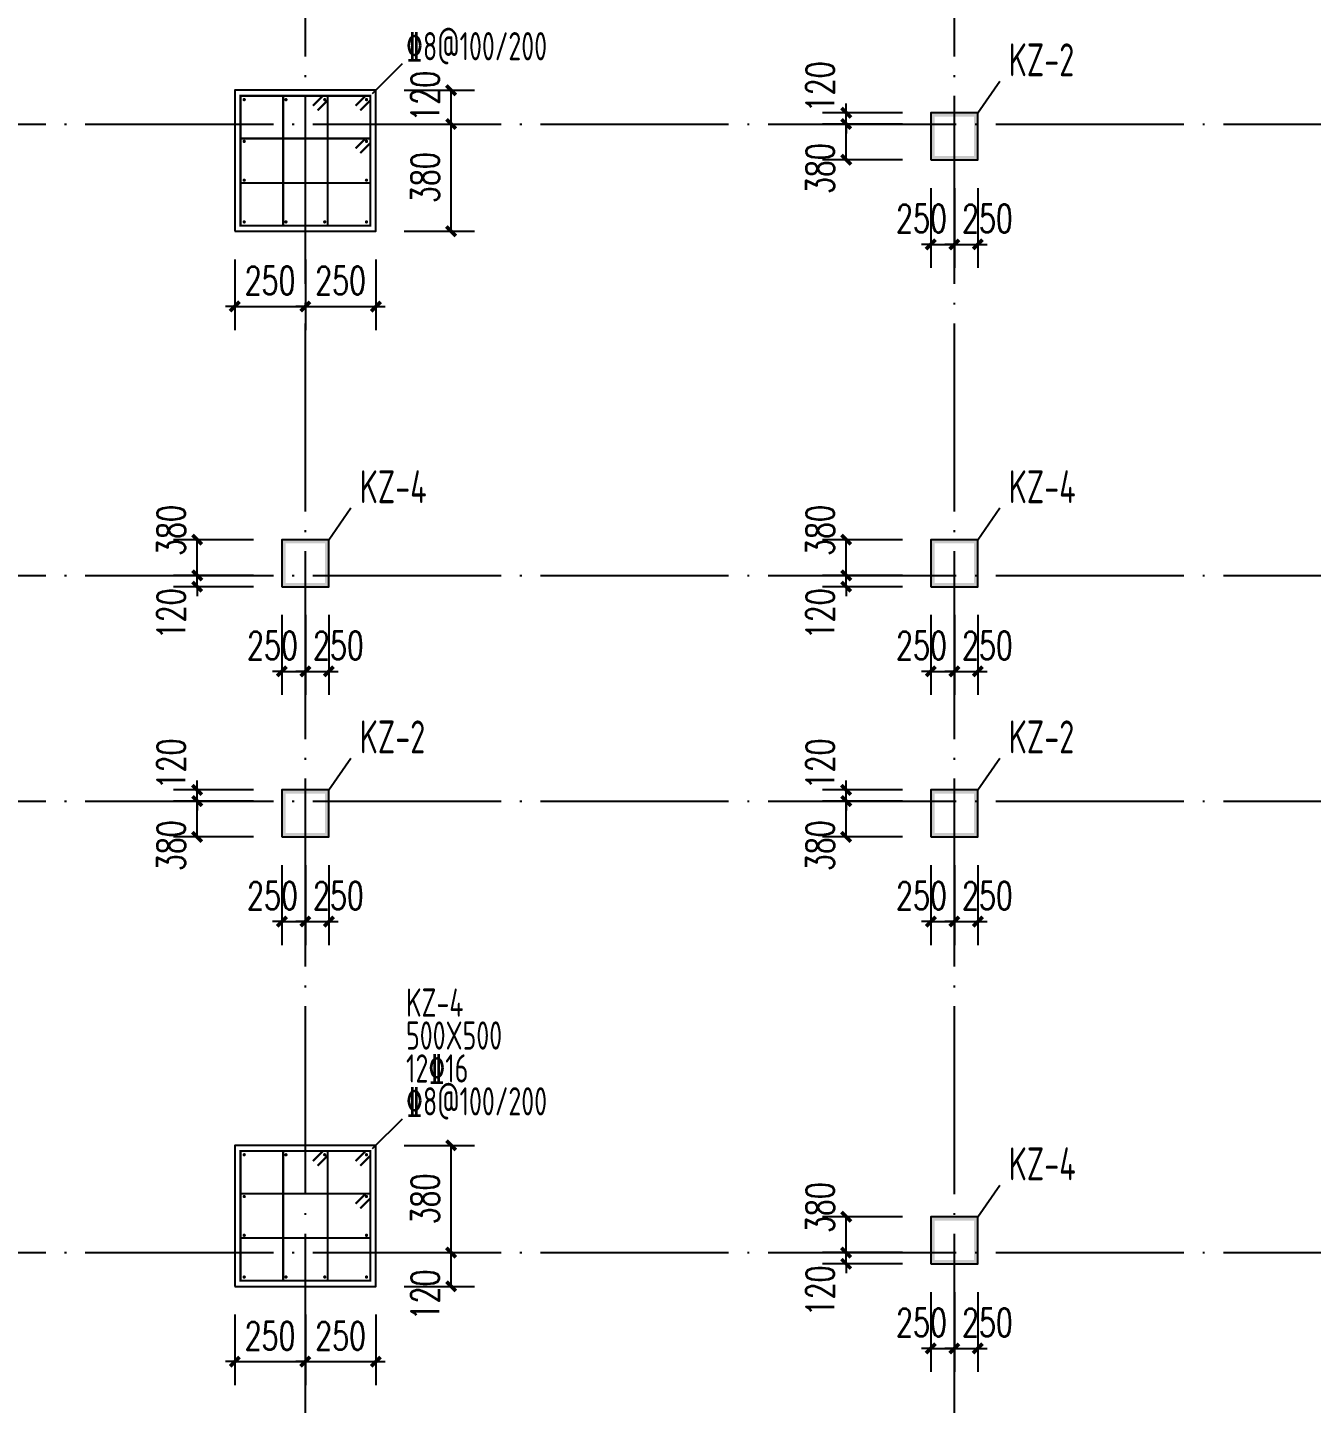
# Model space of a CAD drawing. Extents: x -404739 to -342866, y 27484 to 252481.
# Drawn here: x -389500 to -375849, y 131520 to 146152 of the extents above; entities that cross this region are included whole.
import ezdxf

# ---------------------------------------------------------------- set-up
doc = ezdxf.new("R2010")
doc.units = 0
doc.header["$LTSCALE"] = 1000
doc.header["$MEASUREMENT"] = 0
doc.linetypes.add('DOTE', pattern=[2.42, 2, -0.2, 0.02, -0.2])
for name, color, linetype in [('COLUMN', 7, 'Continuous'), ('DOTE', 1, 'DOTE'), ('PUB_DIM', 3, 'Continuous'), ('PUB_WALL', 9, 'Continuous'), ('柱', 2, 'Continuous'), ('柱__箍筋', 1, 'Continuous'), ('柱__纵筋', 1, 'Continuous'), ('柱__钢筋标注', 7, 'Continuous'), ('梁集中标注', 2, 'Continuous')]:
    doc.layers.add(name, color=color, linetype=linetype)
doc.styles.add('_TCH_DIM_T3', font='SIMPLEX', dxfattribs={"width": 0.705882, "bigfont": 'GBCBIG'})
doc.styles.add('TSSD_REIN', font='tssdeng.shx', dxfattribs={"width": 0.7, "bigfont": 'tssdchn.shx'})
doc.dimstyles.new('_TCH_ARCH&&100', dxfattribs={"dimtxt": 297.5, "dimasz": 100, "dimexe": 250, "dimexo": 300, "dimgap": 126.25, "dimtad": 1, "dimdec": 0, "dimzin": 0, "dimdsep": 46, "dimtxsty": '_TCH_DIM_T3', "dimblk": 'ARCHTICK', "dimcen": 0.09, "dimclrt": 7, "dimazin": 2, "dimtfac": 1, "dimtdec": 0, "dimtix": 1, "dimtmove": 2, "dimatfit": 3, "dimfxl": 1, "dimtolj": 1, "dimtzin": 0, "dimarcsym": 0})

# ---------------------------------------------------------------- blocks, each defined once
blk = doc.blocks.new('_ArchTick')
at = {"color": 0, "linetype": 'ByBlock', "const_width": 0.4}
blk.add_lwpolyline([(-0.5, -0.5), (0.5, 0.5)], dxfattribs=at)
blk = doc.blocks.new('*D162')
at = {"layer": 'Defpoints', "color": 0, "transparency": 16777216}
for p in [(-380796, 133505), (-379896, 133505), (-379896, 133125)]:
    blk.add_point(p, dxfattribs=at)
at = {"layer": 'PUB_DIM', "color": 0, "lineweight": -2, "transparency": 16777216}
for p, q in [((-380196, 133505), (-381046, 133505)), ((-380796, 133125), (-380796, 133505)), ((-380196, 133125), (-381046, 133125))]:
    blk.add_line(p, q, dxfattribs=at)
at = {"layer": 'PUB_DIM', "color": 0, "lineweight": -2, "transparency": 16777216, "xscale": 100, "yscale": 100, "zscale": 100}
for p, rotation in [((-380796, 133505), 90), ((-380796, 133125), 270)]:
    blk.add_blockref('_ArchTick', p, dxfattribs=dict(at, rotation=rotation))
at = {"layer": 'PUB_DIM', "color": 7, "transparency": 16777216, "insert": (-381071, 133603), "char_height": 297.5, "attachment_point": 5, "rotation": 90, "style": '_TCH_DIM_T3'}
blk.add_mtext('\\A1;380', dxfattribs=at)
blk = doc.blocks.new('*D163')
at = {"layer": 'Defpoints', "color": 0, "transparency": 16777216}
for p in [(-380796, 133125), (-379896, 133125), (-379896, 133005)]:
    blk.add_point(p, dxfattribs=at)
at = {"layer": 'PUB_DIM', "color": 0, "lineweight": -2, "transparency": 16777216}
for p, q in [((-380796, 133125), (-380796, 133225)), ((-380196, 133125), (-381046, 133125)), ((-380196, 133005), (-381046, 133005)), ((-380796, 133005), (-380796, 133125)), ((-380796, 133005), (-380796, 132905))]:
    blk.add_line(p, q, dxfattribs=at)
at = {"layer": 'PUB_DIM', "color": 0, "lineweight": -2, "transparency": 16777216, "xscale": 100, "yscale": 100, "zscale": 100}
for p, rotation in [((-380796, 133125), 270), ((-380796, 133005), 90)]:
    blk.add_blockref('_ArchTick', p, dxfattribs=dict(at, rotation=rotation))
at = {"layer": 'PUB_DIM', "color": 7, "transparency": 16777216, "insert": (-381071, 132717), "char_height": 297.5, "attachment_point": 5, "rotation": 90, "style": '_TCH_DIM_T3'}
blk.add_mtext('\\A1;120', dxfattribs=at)
blk = doc.blocks.new('*D164')
at = {"layer": 'Defpoints', "color": 0, "transparency": 16777216}
for p in [(-379646, 133005), (-379396, 133005), (-379396, 132105)]:
    blk.add_point(p, dxfattribs=at)
at = {"layer": 'PUB_DIM', "color": 0, "lineweight": -2, "transparency": 16777216}
for p, q in [((-379646, 132705), (-379646, 131855)), ((-379396, 132705), (-379396, 131855)), ((-379646, 132105), (-379746, 132105)), ((-379646, 132105), (-379396, 132105)), ((-379396, 132105), (-379296, 132105))]:
    blk.add_line(p, q, dxfattribs=at)
at = {"layer": 'PUB_DIM', "color": 0, "lineweight": -2, "transparency": 16777216, "xscale": 100, "yscale": 100, "zscale": 100}
blk.add_blockref('_ArchTick', (-379646, 132105), dxfattribs=at)
at = {"layer": 'PUB_DIM', "color": 0, "lineweight": -2, "transparency": 16777216, "xscale": 100, "yscale": 100, "zscale": 100, "rotation": 180}
blk.add_blockref('_ArchTick', (-379396, 132105), dxfattribs=at)
at = {"layer": 'PUB_DIM', "color": 7, "transparency": 16777216, "insert": (-379294, 132380), "char_height": 297.5, "attachment_point": 5, "style": '_TCH_DIM_T3'}
blk.add_mtext('\\A1;250', dxfattribs=at)
blk = doc.blocks.new('*D165')
at = {"layer": 'Defpoints', "color": 0, "transparency": 16777216}
for p in [(-379896, 133005), (-379646, 133005), (-379646, 132105)]:
    blk.add_point(p, dxfattribs=at)
at = {"layer": 'PUB_DIM', "color": 0, "lineweight": -2, "transparency": 16777216}
for p, q in [((-379896, 132705), (-379896, 131855)), ((-379646, 132705), (-379646, 131855)), ((-379896, 132105), (-379996, 132105)), ((-379896, 132105), (-379646, 132105)), ((-379646, 132105), (-379546, 132105))]:
    blk.add_line(p, q, dxfattribs=at)
at = {"layer": 'PUB_DIM', "color": 0, "lineweight": -2, "transparency": 16777216, "xscale": 100, "yscale": 100, "zscale": 100}
blk.add_blockref('_ArchTick', (-379896, 132105), dxfattribs=at)
at = {"layer": 'PUB_DIM', "color": 0, "lineweight": -2, "transparency": 16777216, "xscale": 100, "yscale": 100, "zscale": 100, "rotation": 180}
blk.add_blockref('_ArchTick', (-379646, 132105), dxfattribs=at)
at = {"layer": 'PUB_DIM', "color": 7, "transparency": 16777216, "insert": (-379995, 132380), "char_height": 297.5, "attachment_point": 5, "style": '_TCH_DIM_T3'}
blk.add_mtext('\\A1;250', dxfattribs=at)
blk = doc.blocks.new('*D178')
at = {"layer": 'Defpoints', "color": 0, "transparency": 16777216}
for p in [(-380796, 140705), (-379896, 140705), (-379896, 140325)]:
    blk.add_point(p, dxfattribs=at)
at = {"layer": 'PUB_DIM', "color": 0, "lineweight": -2, "transparency": 16777216}
for p, q in [((-380196, 140705), (-381046, 140705)), ((-380796, 140325), (-380796, 140705)), ((-380196, 140325), (-381046, 140325))]:
    blk.add_line(p, q, dxfattribs=at)
at = {"layer": 'PUB_DIM', "color": 0, "lineweight": -2, "transparency": 16777216, "xscale": 100, "yscale": 100, "zscale": 100}
for p, rotation in [((-380796, 140705), 90), ((-380796, 140325), 270)]:
    blk.add_blockref('_ArchTick', p, dxfattribs=dict(at, rotation=rotation))
at = {"layer": 'PUB_DIM', "color": 7, "transparency": 16777216, "insert": (-381071, 140803), "char_height": 297.5, "attachment_point": 5, "rotation": 90, "style": '_TCH_DIM_T3'}
blk.add_mtext('\\A1;380', dxfattribs=at)
blk = doc.blocks.new('*D179')
at = {"layer": 'Defpoints', "color": 0, "transparency": 16777216}
for p in [(-380796, 140325), (-379896, 140325), (-379896, 140205)]:
    blk.add_point(p, dxfattribs=at)
at = {"layer": 'PUB_DIM', "color": 0, "lineweight": -2, "transparency": 16777216}
for p, q in [((-380196, 140325), (-381046, 140325)), ((-380796, 140325), (-380796, 140425)), ((-380796, 140205), (-380796, 140325)), ((-380196, 140205), (-381046, 140205)), ((-380796, 140205), (-380796, 140105))]:
    blk.add_line(p, q, dxfattribs=at)
at = {"layer": 'PUB_DIM', "color": 0, "lineweight": -2, "transparency": 16777216, "xscale": 100, "yscale": 100, "zscale": 100}
for p, rotation in [((-380796, 140325), 270), ((-380796, 140205), 90)]:
    blk.add_blockref('_ArchTick', p, dxfattribs=dict(at, rotation=rotation))
at = {"layer": 'PUB_DIM', "color": 7, "transparency": 16777216, "insert": (-381071, 139917), "char_height": 297.5, "attachment_point": 5, "rotation": 90, "style": '_TCH_DIM_T3'}
blk.add_mtext('\\A1;120', dxfattribs=at)
blk = doc.blocks.new('*D180')
at = {"layer": 'Defpoints', "color": 0, "transparency": 16777216}
for p in [(-379646, 140205), (-379396, 140205), (-379396, 139305)]:
    blk.add_point(p, dxfattribs=at)
at = {"layer": 'PUB_DIM', "color": 0, "lineweight": -2, "transparency": 16777216}
for p, q in [((-379646, 139905), (-379646, 139055)), ((-379396, 139905), (-379396, 139055)), ((-379646, 139305), (-379746, 139305)), ((-379646, 139305), (-379396, 139305)), ((-379396, 139305), (-379296, 139305))]:
    blk.add_line(p, q, dxfattribs=at)
at = {"layer": 'PUB_DIM', "color": 0, "lineweight": -2, "transparency": 16777216, "xscale": 100, "yscale": 100, "zscale": 100}
blk.add_blockref('_ArchTick', (-379646, 139305), dxfattribs=at)
at = {"layer": 'PUB_DIM', "color": 0, "lineweight": -2, "transparency": 16777216, "xscale": 100, "yscale": 100, "zscale": 100, "rotation": 180}
blk.add_blockref('_ArchTick', (-379396, 139305), dxfattribs=at)
at = {"layer": 'PUB_DIM', "color": 7, "transparency": 16777216, "insert": (-379294, 139580), "char_height": 297.5, "attachment_point": 5, "style": '_TCH_DIM_T3'}
blk.add_mtext('\\A1;250', dxfattribs=at)
blk = doc.blocks.new('*D181')
at = {"layer": 'Defpoints', "color": 0, "transparency": 16777216}
for p in [(-379896, 140205), (-379646, 140205), (-379646, 139305)]:
    blk.add_point(p, dxfattribs=at)
at = {"layer": 'PUB_DIM', "color": 0, "lineweight": -2, "transparency": 16777216}
for p, q in [((-379896, 139905), (-379896, 139055)), ((-379646, 139905), (-379646, 139055)), ((-379896, 139305), (-379996, 139305)), ((-379896, 139305), (-379646, 139305)), ((-379646, 139305), (-379546, 139305))]:
    blk.add_line(p, q, dxfattribs=at)
at = {"layer": 'PUB_DIM', "color": 0, "lineweight": -2, "transparency": 16777216, "xscale": 100, "yscale": 100, "zscale": 100}
blk.add_blockref('_ArchTick', (-379896, 139305), dxfattribs=at)
at = {"layer": 'PUB_DIM', "color": 0, "lineweight": -2, "transparency": 16777216, "xscale": 100, "yscale": 100, "zscale": 100, "rotation": 180}
blk.add_blockref('_ArchTick', (-379646, 139305), dxfattribs=at)
at = {"layer": 'PUB_DIM', "color": 7, "transparency": 16777216, "insert": (-379995, 139580), "char_height": 297.5, "attachment_point": 5, "style": '_TCH_DIM_T3'}
blk.add_mtext('\\A1;250', dxfattribs=at)
blk = doc.blocks.new('*D182')
at = {"layer": 'Defpoints', "color": 0, "transparency": 16777216}
for p in [(-387696, 140705), (-386796, 140705), (-386796, 140325)]:
    blk.add_point(p, dxfattribs=at)
at = {"layer": 'PUB_DIM', "color": 0, "lineweight": -2, "transparency": 16777216}
for p, q in [((-387096, 140705), (-387946, 140705)), ((-387696, 140325), (-387696, 140705)), ((-387096, 140325), (-387946, 140325))]:
    blk.add_line(p, q, dxfattribs=at)
at = {"layer": 'PUB_DIM', "color": 0, "lineweight": -2, "transparency": 16777216, "xscale": 100, "yscale": 100, "zscale": 100}
for p, rotation in [((-387696, 140705), 90), ((-387696, 140325), 270)]:
    blk.add_blockref('_ArchTick', p, dxfattribs=dict(at, rotation=rotation))
at = {"layer": 'PUB_DIM', "color": 7, "transparency": 16777216, "insert": (-387971, 140803), "char_height": 297.5, "attachment_point": 5, "rotation": 90, "style": '_TCH_DIM_T3'}
blk.add_mtext('\\A1;380', dxfattribs=at)
blk = doc.blocks.new('*D183')
at = {"layer": 'Defpoints', "color": 0, "transparency": 16777216}
for p in [(-387696, 140325), (-386796, 140325), (-386796, 140205)]:
    blk.add_point(p, dxfattribs=at)
at = {"layer": 'PUB_DIM', "color": 0, "lineweight": -2, "transparency": 16777216}
for p, q in [((-387096, 140325), (-387946, 140325)), ((-387696, 140325), (-387696, 140425)), ((-387696, 140205), (-387696, 140325)), ((-387096, 140205), (-387946, 140205)), ((-387696, 140205), (-387696, 140105))]:
    blk.add_line(p, q, dxfattribs=at)
at = {"layer": 'PUB_DIM', "color": 0, "lineweight": -2, "transparency": 16777216, "xscale": 100, "yscale": 100, "zscale": 100}
for p, rotation in [((-387696, 140325), 270), ((-387696, 140205), 90)]:
    blk.add_blockref('_ArchTick', p, dxfattribs=dict(at, rotation=rotation))
at = {"layer": 'PUB_DIM', "color": 7, "transparency": 16777216, "insert": (-387971, 139917), "char_height": 297.5, "attachment_point": 5, "rotation": 90, "style": '_TCH_DIM_T3'}
blk.add_mtext('\\A1;120', dxfattribs=at)
blk = doc.blocks.new('*D184')
at = {"layer": 'Defpoints', "color": 0, "transparency": 16777216}
for p in [(-386546, 140205), (-386296, 140205), (-386296, 139305)]:
    blk.add_point(p, dxfattribs=at)
at = {"layer": 'PUB_DIM', "color": 0, "lineweight": -2, "transparency": 16777216}
for p, q in [((-386546, 139905), (-386546, 139055)), ((-386296, 139905), (-386296, 139055)), ((-386546, 139305), (-386646, 139305)), ((-386546, 139305), (-386296, 139305)), ((-386296, 139305), (-386196, 139305))]:
    blk.add_line(p, q, dxfattribs=at)
at = {"layer": 'PUB_DIM', "color": 0, "lineweight": -2, "transparency": 16777216, "xscale": 100, "yscale": 100, "zscale": 100}
blk.add_blockref('_ArchTick', (-386546, 139305), dxfattribs=at)
at = {"layer": 'PUB_DIM', "color": 0, "lineweight": -2, "transparency": 16777216, "xscale": 100, "yscale": 100, "zscale": 100, "rotation": 180}
blk.add_blockref('_ArchTick', (-386296, 139305), dxfattribs=at)
at = {"layer": 'PUB_DIM', "color": 7, "transparency": 16777216, "insert": (-386194, 139580), "char_height": 297.5, "attachment_point": 5, "style": '_TCH_DIM_T3'}
blk.add_mtext('\\A1;250', dxfattribs=at)
blk = doc.blocks.new('*D185')
at = {"layer": 'Defpoints', "color": 0, "transparency": 16777216}
for p in [(-386796, 140205), (-386546, 140205), (-386546, 139305)]:
    blk.add_point(p, dxfattribs=at)
at = {"layer": 'PUB_DIM', "color": 0, "lineweight": -2, "transparency": 16777216}
for p, q in [((-386796, 139905), (-386796, 139055)), ((-386546, 139905), (-386546, 139055)), ((-386796, 139305), (-386896, 139305)), ((-386796, 139305), (-386546, 139305)), ((-386546, 139305), (-386446, 139305))]:
    blk.add_line(p, q, dxfattribs=at)
at = {"layer": 'PUB_DIM', "color": 0, "lineweight": -2, "transparency": 16777216, "xscale": 100, "yscale": 100, "zscale": 100}
blk.add_blockref('_ArchTick', (-386796, 139305), dxfattribs=at)
at = {"layer": 'PUB_DIM', "color": 0, "lineweight": -2, "transparency": 16777216, "xscale": 100, "yscale": 100, "zscale": 100, "rotation": 180}
blk.add_blockref('_ArchTick', (-386546, 139305), dxfattribs=at)
at = {"layer": 'PUB_DIM', "color": 7, "transparency": 16777216, "insert": (-386895, 139580), "char_height": 297.5, "attachment_point": 5, "style": '_TCH_DIM_T3'}
blk.add_mtext('\\A1;250', dxfattribs=at)
blk = doc.blocks.new('*D186')
at = {"layer": 'Defpoints', "color": 0, "transparency": 16777216}
for p in [(-387696, 138045), (-386796, 138045), (-386796, 137925)]:
    blk.add_point(p, dxfattribs=at)
at = {"layer": 'PUB_DIM', "color": 0, "lineweight": -2, "transparency": 16777216}
for p, q in [((-387696, 138045), (-387696, 138145)), ((-387096, 138045), (-387946, 138045)), ((-387696, 137925), (-387696, 138045)), ((-387096, 137925), (-387946, 137925)), ((-387696, 137925), (-387696, 137825))]:
    blk.add_line(p, q, dxfattribs=at)
at = {"layer": 'PUB_DIM', "color": 0, "lineweight": -2, "transparency": 16777216, "xscale": 100, "yscale": 100, "zscale": 100}
for p, rotation in [((-387696, 138045), 270), ((-387696, 137925), 90)]:
    blk.add_blockref('_ArchTick', p, dxfattribs=dict(at, rotation=rotation))
at = {"layer": 'PUB_DIM', "color": 7, "transparency": 16777216, "insert": (-387971, 138321), "char_height": 297.5, "attachment_point": 5, "rotation": 90, "style": '_TCH_DIM_T3'}
blk.add_mtext('\\A1;120', dxfattribs=at)
blk = doc.blocks.new('*D187')
at = {"layer": 'Defpoints', "color": 0, "transparency": 16777216}
for p in [(-387696, 137925), (-386796, 137925), (-386796, 137545)]:
    blk.add_point(p, dxfattribs=at)
at = {"layer": 'PUB_DIM', "color": 0, "lineweight": -2, "transparency": 16777216}
for p, q in [((-387096, 137925), (-387946, 137925)), ((-387696, 137545), (-387696, 137925)), ((-387096, 137545), (-387946, 137545))]:
    blk.add_line(p, q, dxfattribs=at)
at = {"layer": 'PUB_DIM', "color": 0, "lineweight": -2, "transparency": 16777216, "xscale": 100, "yscale": 100, "zscale": 100}
for p, rotation in [((-387696, 137925), 90), ((-387696, 137545), 270)]:
    blk.add_blockref('_ArchTick', p, dxfattribs=dict(at, rotation=rotation))
at = {"layer": 'PUB_DIM', "color": 7, "transparency": 16777216, "insert": (-387971, 137451), "char_height": 297.5, "attachment_point": 5, "rotation": 90, "style": '_TCH_DIM_T3'}
blk.add_mtext('\\A1;380', dxfattribs=at)
blk = doc.blocks.new('*D188')
at = {"layer": 'Defpoints', "color": 0, "transparency": 16777216}
for p in [(-386546, 137545), (-386296, 137545), (-386296, 136645)]:
    blk.add_point(p, dxfattribs=at)
at = {"layer": 'PUB_DIM', "color": 0, "lineweight": -2, "transparency": 16777216}
for p, q in [((-386546, 137245), (-386546, 136395)), ((-386296, 137245), (-386296, 136395)), ((-386546, 136645), (-386646, 136645)), ((-386546, 136645), (-386296, 136645)), ((-386296, 136645), (-386196, 136645))]:
    blk.add_line(p, q, dxfattribs=at)
at = {"layer": 'PUB_DIM', "color": 0, "lineweight": -2, "transparency": 16777216, "xscale": 100, "yscale": 100, "zscale": 100}
blk.add_blockref('_ArchTick', (-386546, 136645), dxfattribs=at)
at = {"layer": 'PUB_DIM', "color": 0, "lineweight": -2, "transparency": 16777216, "xscale": 100, "yscale": 100, "zscale": 100, "rotation": 180}
blk.add_blockref('_ArchTick', (-386296, 136645), dxfattribs=at)
at = {"layer": 'PUB_DIM', "color": 7, "transparency": 16777216, "insert": (-386194, 136920), "char_height": 297.5, "attachment_point": 5, "style": '_TCH_DIM_T3'}
blk.add_mtext('\\A1;250', dxfattribs=at)
blk = doc.blocks.new('*D189')
at = {"layer": 'Defpoints', "color": 0, "transparency": 16777216}
for p in [(-386796, 137545), (-386546, 137545), (-386546, 136645)]:
    blk.add_point(p, dxfattribs=at)
at = {"layer": 'PUB_DIM', "color": 0, "lineweight": -2, "transparency": 16777216}
for p, q in [((-386796, 137245), (-386796, 136395)), ((-386546, 137245), (-386546, 136395)), ((-386796, 136645), (-386896, 136645)), ((-386796, 136645), (-386546, 136645)), ((-386546, 136645), (-386446, 136645))]:
    blk.add_line(p, q, dxfattribs=at)
at = {"layer": 'PUB_DIM', "color": 0, "lineweight": -2, "transparency": 16777216, "xscale": 100, "yscale": 100, "zscale": 100}
blk.add_blockref('_ArchTick', (-386796, 136645), dxfattribs=at)
at = {"layer": 'PUB_DIM', "color": 0, "lineweight": -2, "transparency": 16777216, "xscale": 100, "yscale": 100, "zscale": 100, "rotation": 180}
blk.add_blockref('_ArchTick', (-386546, 136645), dxfattribs=at)
at = {"layer": 'PUB_DIM', "color": 7, "transparency": 16777216, "insert": (-386895, 136920), "char_height": 297.5, "attachment_point": 5, "style": '_TCH_DIM_T3'}
blk.add_mtext('\\A1;250', dxfattribs=at)
blk = doc.blocks.new('*D202')
at = {"layer": 'Defpoints', "color": 0, "transparency": 16777216}
for p in [(-380796, 138045), (-379896, 138045), (-379896, 137925)]:
    blk.add_point(p, dxfattribs=at)
at = {"layer": 'PUB_DIM', "color": 0, "lineweight": -2, "transparency": 16777216}
for p, q in [((-380796, 138045), (-380796, 138145)), ((-380196, 138045), (-381046, 138045)), ((-380796, 137925), (-380796, 138045)), ((-380196, 137925), (-381046, 137925)), ((-380796, 137925), (-380796, 137825))]:
    blk.add_line(p, q, dxfattribs=at)
at = {"layer": 'PUB_DIM', "color": 0, "lineweight": -2, "transparency": 16777216, "xscale": 100, "yscale": 100, "zscale": 100}
for p, rotation in [((-380796, 138045), 270), ((-380796, 137925), 90)]:
    blk.add_blockref('_ArchTick', p, dxfattribs=dict(at, rotation=rotation))
at = {"layer": 'PUB_DIM', "color": 7, "transparency": 16777216, "insert": (-381071, 138321), "char_height": 297.5, "attachment_point": 5, "rotation": 90, "style": '_TCH_DIM_T3'}
blk.add_mtext('\\A1;120', dxfattribs=at)
blk = doc.blocks.new('*D203')
at = {"layer": 'Defpoints', "color": 0, "transparency": 16777216}
for p in [(-380796, 137925), (-379896, 137925), (-379896, 137545)]:
    blk.add_point(p, dxfattribs=at)
at = {"layer": 'PUB_DIM', "color": 0, "lineweight": -2, "transparency": 16777216}
for p, q in [((-380196, 137925), (-381046, 137925)), ((-380796, 137545), (-380796, 137925)), ((-380196, 137545), (-381046, 137545))]:
    blk.add_line(p, q, dxfattribs=at)
at = {"layer": 'PUB_DIM', "color": 0, "lineweight": -2, "transparency": 16777216, "xscale": 100, "yscale": 100, "zscale": 100}
for p, rotation in [((-380796, 137925), 90), ((-380796, 137545), 270)]:
    blk.add_blockref('_ArchTick', p, dxfattribs=dict(at, rotation=rotation))
at = {"layer": 'PUB_DIM', "color": 7, "transparency": 16777216, "insert": (-381071, 137451), "char_height": 297.5, "attachment_point": 5, "rotation": 90, "style": '_TCH_DIM_T3'}
blk.add_mtext('\\A1;380', dxfattribs=at)
blk = doc.blocks.new('*D204')
at = {"layer": 'Defpoints', "color": 0, "transparency": 16777216}
for p in [(-379646, 137545), (-379396, 137545), (-379396, 136645)]:
    blk.add_point(p, dxfattribs=at)
at = {"layer": 'PUB_DIM', "color": 0, "lineweight": -2, "transparency": 16777216}
for p, q in [((-379646, 137245), (-379646, 136395)), ((-379396, 137245), (-379396, 136395)), ((-379646, 136645), (-379746, 136645)), ((-379646, 136645), (-379396, 136645)), ((-379396, 136645), (-379296, 136645))]:
    blk.add_line(p, q, dxfattribs=at)
at = {"layer": 'PUB_DIM', "color": 0, "lineweight": -2, "transparency": 16777216, "xscale": 100, "yscale": 100, "zscale": 100}
blk.add_blockref('_ArchTick', (-379646, 136645), dxfattribs=at)
at = {"layer": 'PUB_DIM', "color": 0, "lineweight": -2, "transparency": 16777216, "xscale": 100, "yscale": 100, "zscale": 100, "rotation": 180}
blk.add_blockref('_ArchTick', (-379396, 136645), dxfattribs=at)
at = {"layer": 'PUB_DIM', "color": 7, "transparency": 16777216, "insert": (-379294, 136920), "char_height": 297.5, "attachment_point": 5, "style": '_TCH_DIM_T3'}
blk.add_mtext('\\A1;250', dxfattribs=at)
blk = doc.blocks.new('*D205')
at = {"layer": 'Defpoints', "color": 0, "transparency": 16777216}
for p in [(-379896, 137545), (-379646, 137545), (-379646, 136645)]:
    blk.add_point(p, dxfattribs=at)
at = {"layer": 'PUB_DIM', "color": 0, "lineweight": -2, "transparency": 16777216}
for p, q in [((-379896, 137245), (-379896, 136395)), ((-379646, 137245), (-379646, 136395)), ((-379896, 136645), (-379996, 136645)), ((-379896, 136645), (-379646, 136645)), ((-379646, 136645), (-379546, 136645))]:
    blk.add_line(p, q, dxfattribs=at)
at = {"layer": 'PUB_DIM', "color": 0, "lineweight": -2, "transparency": 16777216, "xscale": 100, "yscale": 100, "zscale": 100}
blk.add_blockref('_ArchTick', (-379896, 136645), dxfattribs=at)
at = {"layer": 'PUB_DIM', "color": 0, "lineweight": -2, "transparency": 16777216, "xscale": 100, "yscale": 100, "zscale": 100, "rotation": 180}
blk.add_blockref('_ArchTick', (-379646, 136645), dxfattribs=at)
at = {"layer": 'PUB_DIM', "color": 7, "transparency": 16777216, "insert": (-379995, 136920), "char_height": 297.5, "attachment_point": 5, "style": '_TCH_DIM_T3'}
blk.add_mtext('\\A1;250', dxfattribs=at)
blk = doc.blocks.new('*D206')
at = {"layer": 'Defpoints', "color": 0, "transparency": 16777216}
for p in [(-385796, 145485), (-384996, 145485), (-385796, 145125)]:
    blk.add_point(p, dxfattribs=at)
at = {"layer": 'PUB_DIM', "color": 0, "lineweight": -2, "transparency": 16777216}
for p, q in [((-385496, 145485), (-384746, 145485)), ((-384996, 145125), (-384996, 145485)), ((-385496, 145125), (-384746, 145125))]:
    blk.add_line(p, q, dxfattribs=at)
at = {"layer": 'PUB_DIM', "color": 0, "lineweight": -2, "transparency": 16777216, "xscale": 100, "yscale": 100, "zscale": 100}
for p, rotation in [((-384996, 145485), 90), ((-384996, 145125), 270)]:
    blk.add_blockref('_ArchTick', p, dxfattribs=dict(at, rotation=rotation))
at = {"layer": 'PUB_DIM', "color": 7, "transparency": 16777216, "insert": (-385271, 145420), "char_height": 297.5, "attachment_point": 5, "rotation": 90, "style": '_TCH_DIM_T3'}
blk.add_mtext('\\A1;120', dxfattribs=at)
blk = doc.blocks.new('*D207')
at = {"layer": 'Defpoints', "color": 0, "transparency": 16777216}
for p in [(-385796, 145125), (-384996, 145125), (-385796, 143985)]:
    blk.add_point(p, dxfattribs=at)
at = {"layer": 'PUB_DIM', "color": 0, "lineweight": -2, "transparency": 16777216}
for p, q in [((-385496, 145125), (-384746, 145125)), ((-384996, 143985), (-384996, 145125)), ((-385496, 143985), (-384746, 143985))]:
    blk.add_line(p, q, dxfattribs=at)
at = {"layer": 'PUB_DIM', "color": 0, "lineweight": -2, "transparency": 16777216, "xscale": 100, "yscale": 100, "zscale": 100}
for p, rotation in [((-384996, 145125), 90), ((-384996, 143985), 270)]:
    blk.add_blockref('_ArchTick', p, dxfattribs=dict(at, rotation=rotation))
at = {"layer": 'PUB_DIM', "color": 7, "transparency": 16777216, "insert": (-385271, 144555), "char_height": 297.5, "attachment_point": 5, "rotation": 90, "style": '_TCH_DIM_T3'}
blk.add_mtext('\\A1;380', dxfattribs=at)
blk = doc.blocks.new('*D208')
at = {"layer": 'Defpoints', "color": 0, "transparency": 16777216}
for p in [(-387296, 143985), (-386546, 143985), (-386546, 143185)]:
    blk.add_point(p, dxfattribs=at)
at = {"layer": 'PUB_DIM', "color": 0, "lineweight": -2, "transparency": 16777216}
for p, q in [((-387296, 143685), (-387296, 142935)), ((-386546, 143685), (-386546, 142935)), ((-387296, 143185), (-387396, 143185)), ((-387296, 143185), (-386546, 143185)), ((-386546, 143185), (-386446, 143185))]:
    blk.add_line(p, q, dxfattribs=at)
at = {"layer": 'PUB_DIM', "color": 0, "lineweight": -2, "transparency": 16777216, "xscale": 100, "yscale": 100, "zscale": 100}
blk.add_blockref('_ArchTick', (-387296, 143185), dxfattribs=at)
at = {"layer": 'PUB_DIM', "color": 0, "lineweight": -2, "transparency": 16777216, "xscale": 100, "yscale": 100, "zscale": 100, "rotation": 180}
blk.add_blockref('_ArchTick', (-386546, 143185), dxfattribs=at)
at = {"layer": 'PUB_DIM', "color": 7, "transparency": 16777216, "insert": (-386921, 143460), "char_height": 297.5, "attachment_point": 5, "style": '_TCH_DIM_T3'}
blk.add_mtext('\\A1;250', dxfattribs=at)
blk = doc.blocks.new('*D209')
at = {"layer": 'Defpoints', "color": 0, "transparency": 16777216}
for p in [(-386546, 143985), (-385796, 143985), (-385796, 143185)]:
    blk.add_point(p, dxfattribs=at)
at = {"layer": 'PUB_DIM', "color": 0, "lineweight": -2, "transparency": 16777216}
for p, q in [((-386546, 143685), (-386546, 142935)), ((-385796, 143685), (-385796, 142935)), ((-386546, 143185), (-386646, 143185)), ((-386546, 143185), (-385796, 143185)), ((-385796, 143185), (-385696, 143185))]:
    blk.add_line(p, q, dxfattribs=at)
at = {"layer": 'PUB_DIM', "color": 0, "lineweight": -2, "transparency": 16777216, "xscale": 100, "yscale": 100, "zscale": 100}
blk.add_blockref('_ArchTick', (-386546, 143185), dxfattribs=at)
at = {"layer": 'PUB_DIM', "color": 0, "lineweight": -2, "transparency": 16777216, "xscale": 100, "yscale": 100, "zscale": 100, "rotation": 180}
blk.add_blockref('_ArchTick', (-385796, 143185), dxfattribs=at)
at = {"layer": 'PUB_DIM', "color": 7, "transparency": 16777216, "insert": (-386171, 143460), "char_height": 297.5, "attachment_point": 5, "style": '_TCH_DIM_T3'}
blk.add_mtext('\\A1;250', dxfattribs=at)
blk = doc.blocks.new('*D214')
at = {"layer": 'Defpoints', "color": 0, "transparency": 16777216}
for p in [(-385796, 134265), (-384996, 134265), (-385796, 133125)]:
    blk.add_point(p, dxfattribs=at)
at = {"layer": 'PUB_DIM', "color": 0, "lineweight": -2, "transparency": 16777216}
for p, q in [((-385496, 134265), (-384746, 134265)), ((-384996, 133125), (-384996, 134265)), ((-385496, 133125), (-384746, 133125))]:
    blk.add_line(p, q, dxfattribs=at)
at = {"layer": 'PUB_DIM', "color": 0, "lineweight": -2, "transparency": 16777216, "xscale": 100, "yscale": 100, "zscale": 100}
for p, rotation in [((-384996, 134265), 90), ((-384996, 133125), 270)]:
    blk.add_blockref('_ArchTick', p, dxfattribs=dict(at, rotation=rotation))
at = {"layer": 'PUB_DIM', "color": 7, "transparency": 16777216, "insert": (-385271, 133695), "char_height": 297.5, "attachment_point": 5, "rotation": 90, "style": '_TCH_DIM_T3'}
blk.add_mtext('\\A1;380', dxfattribs=at)
blk = doc.blocks.new('*D215')
at = {"layer": 'Defpoints', "color": 0, "transparency": 16777216}
for p in [(-385796, 133125), (-384996, 133125), (-385796, 132765)]:
    blk.add_point(p, dxfattribs=at)
at = {"layer": 'PUB_DIM', "color": 0, "lineweight": -2, "transparency": 16777216}
for p, q in [((-385496, 133125), (-384746, 133125)), ((-384996, 132765), (-384996, 133125)), ((-385496, 132765), (-384746, 132765))]:
    blk.add_line(p, q, dxfattribs=at)
at = {"layer": 'PUB_DIM', "color": 0, "lineweight": -2, "transparency": 16777216, "xscale": 100, "yscale": 100, "zscale": 100}
for p, rotation in [((-384996, 133125), 90), ((-384996, 132765), 270)]:
    blk.add_blockref('_ArchTick', p, dxfattribs=dict(at, rotation=rotation))
at = {"layer": 'PUB_DIM', "color": 7, "transparency": 16777216, "insert": (-385271, 132674), "char_height": 297.5, "attachment_point": 5, "rotation": 90, "style": '_TCH_DIM_T3'}
blk.add_mtext('\\A1;120', dxfattribs=at)
blk = doc.blocks.new('*D216')
at = {"layer": 'Defpoints', "color": 0, "transparency": 16777216}
for p in [(-387296, 132765), (-386546, 132765), (-386546, 131965)]:
    blk.add_point(p, dxfattribs=at)
at = {"layer": 'PUB_DIM', "color": 0, "lineweight": -2, "transparency": 16777216}
for p, q in [((-387296, 132465), (-387296, 131715)), ((-386546, 132465), (-386546, 131715)), ((-387296, 131965), (-387396, 131965)), ((-387296, 131965), (-386546, 131965)), ((-386546, 131965), (-386446, 131965))]:
    blk.add_line(p, q, dxfattribs=at)
at = {"layer": 'PUB_DIM', "color": 0, "lineweight": -2, "transparency": 16777216, "xscale": 100, "yscale": 100, "zscale": 100}
blk.add_blockref('_ArchTick', (-387296, 131965), dxfattribs=at)
at = {"layer": 'PUB_DIM', "color": 0, "lineweight": -2, "transparency": 16777216, "xscale": 100, "yscale": 100, "zscale": 100, "rotation": 180}
blk.add_blockref('_ArchTick', (-386546, 131965), dxfattribs=at)
at = {"layer": 'PUB_DIM', "color": 7, "transparency": 16777216, "insert": (-386921, 132240), "char_height": 297.5, "attachment_point": 5, "style": '_TCH_DIM_T3'}
blk.add_mtext('\\A1;250', dxfattribs=at)
blk = doc.blocks.new('*D217')
at = {"layer": 'Defpoints', "color": 0, "transparency": 16777216}
for p in [(-386546, 132765), (-385796, 132765), (-385796, 131965)]:
    blk.add_point(p, dxfattribs=at)
at = {"layer": 'PUB_DIM', "color": 0, "lineweight": -2, "transparency": 16777216}
for p, q in [((-386546, 132465), (-386546, 131715)), ((-385796, 132465), (-385796, 131715)), ((-386546, 131965), (-386646, 131965)), ((-386546, 131965), (-385796, 131965)), ((-385796, 131965), (-385696, 131965))]:
    blk.add_line(p, q, dxfattribs=at)
at = {"layer": 'PUB_DIM', "color": 0, "lineweight": -2, "transparency": 16777216, "xscale": 100, "yscale": 100, "zscale": 100}
blk.add_blockref('_ArchTick', (-386546, 131965), dxfattribs=at)
at = {"layer": 'PUB_DIM', "color": 0, "lineweight": -2, "transparency": 16777216, "xscale": 100, "yscale": 100, "zscale": 100, "rotation": 180}
blk.add_blockref('_ArchTick', (-385796, 131965), dxfattribs=at)
at = {"layer": 'PUB_DIM', "color": 7, "transparency": 16777216, "insert": (-386171, 132240), "char_height": 297.5, "attachment_point": 5, "style": '_TCH_DIM_T3'}
blk.add_mtext('\\A1;250', dxfattribs=at)
blk = doc.blocks.new('*D234')
at = {"layer": 'Defpoints', "color": 0, "transparency": 16777216}
for p in [(-380796, 145245), (-379896, 145245), (-379896, 145125)]:
    blk.add_point(p, dxfattribs=at)
at = {"layer": 'PUB_DIM', "color": 0, "lineweight": -2, "transparency": 16777216}
for p, q in [((-380796, 145245), (-380796, 145345)), ((-380196, 145245), (-381046, 145245)), ((-380796, 145125), (-380796, 145245)), ((-380196, 145125), (-381046, 145125)), ((-380796, 145125), (-380796, 145025))]:
    blk.add_line(p, q, dxfattribs=at)
at = {"layer": 'PUB_DIM', "color": 0, "lineweight": -2, "transparency": 16777216, "xscale": 100, "yscale": 100, "zscale": 100}
for p, rotation in [((-380796, 145245), 270), ((-380796, 145125), 90)]:
    blk.add_blockref('_ArchTick', p, dxfattribs=dict(at, rotation=rotation))
at = {"layer": 'PUB_DIM', "color": 7, "transparency": 16777216, "insert": (-381071, 145521), "char_height": 297.5, "attachment_point": 5, "rotation": 90, "style": '_TCH_DIM_T3'}
blk.add_mtext('\\A1;120', dxfattribs=at)
blk = doc.blocks.new('*D235')
at = {"layer": 'Defpoints', "color": 0, "transparency": 16777216}
for p in [(-380796, 145125), (-379896, 145125), (-379896, 144745)]:
    blk.add_point(p, dxfattribs=at)
at = {"layer": 'PUB_DIM', "color": 0, "lineweight": -2, "transparency": 16777216}
for p, q in [((-380196, 145125), (-381046, 145125)), ((-380796, 144745), (-380796, 145125)), ((-380196, 144745), (-381046, 144745))]:
    blk.add_line(p, q, dxfattribs=at)
at = {"layer": 'PUB_DIM', "color": 0, "lineweight": -2, "transparency": 16777216, "xscale": 100, "yscale": 100, "zscale": 100}
for p, rotation in [((-380796, 145125), 90), ((-380796, 144745), 270)]:
    blk.add_blockref('_ArchTick', p, dxfattribs=dict(at, rotation=rotation))
at = {"layer": 'PUB_DIM', "color": 7, "transparency": 16777216, "insert": (-381071, 144651), "char_height": 297.5, "attachment_point": 5, "rotation": 90, "style": '_TCH_DIM_T3'}
blk.add_mtext('\\A1;380', dxfattribs=at)
blk = doc.blocks.new('*D236')
at = {"layer": 'Defpoints', "color": 0, "transparency": 16777216}
for p in [(-379646, 144745), (-379396, 144745), (-379396, 143845)]:
    blk.add_point(p, dxfattribs=at)
at = {"layer": 'PUB_DIM', "color": 0, "lineweight": -2, "transparency": 16777216}
for p, q in [((-379646, 144445), (-379646, 143595)), ((-379396, 144445), (-379396, 143595)), ((-379646, 143845), (-379746, 143845)), ((-379646, 143845), (-379396, 143845)), ((-379396, 143845), (-379296, 143845))]:
    blk.add_line(p, q, dxfattribs=at)
at = {"layer": 'PUB_DIM', "color": 0, "lineweight": -2, "transparency": 16777216, "xscale": 100, "yscale": 100, "zscale": 100}
blk.add_blockref('_ArchTick', (-379646, 143845), dxfattribs=at)
at = {"layer": 'PUB_DIM', "color": 0, "lineweight": -2, "transparency": 16777216, "xscale": 100, "yscale": 100, "zscale": 100, "rotation": 180}
blk.add_blockref('_ArchTick', (-379396, 143845), dxfattribs=at)
at = {"layer": 'PUB_DIM', "color": 7, "transparency": 16777216, "insert": (-379294, 144120), "char_height": 297.5, "attachment_point": 5, "style": '_TCH_DIM_T3'}
blk.add_mtext('\\A1;250', dxfattribs=at)
blk = doc.blocks.new('*D237')
at = {"layer": 'Defpoints', "color": 0, "transparency": 16777216}
for p in [(-379896, 144745), (-379646, 144745), (-379646, 143845)]:
    blk.add_point(p, dxfattribs=at)
at = {"layer": 'PUB_DIM', "color": 0, "lineweight": -2, "transparency": 16777216}
for p, q in [((-379896, 144445), (-379896, 143595)), ((-379646, 144445), (-379646, 143595)), ((-379896, 143845), (-379996, 143845)), ((-379896, 143845), (-379646, 143845)), ((-379646, 143845), (-379546, 143845))]:
    blk.add_line(p, q, dxfattribs=at)
at = {"layer": 'PUB_DIM', "color": 0, "lineweight": -2, "transparency": 16777216, "xscale": 100, "yscale": 100, "zscale": 100}
blk.add_blockref('_ArchTick', (-379896, 143845), dxfattribs=at)
at = {"layer": 'PUB_DIM', "color": 0, "lineweight": -2, "transparency": 16777216, "xscale": 100, "yscale": 100, "zscale": 100, "rotation": 180}
blk.add_blockref('_ArchTick', (-379646, 143845), dxfattribs=at)
at = {"layer": 'PUB_DIM', "color": 7, "transparency": 16777216, "insert": (-379995, 144120), "char_height": 297.5, "attachment_point": 5, "style": '_TCH_DIM_T3'}
blk.add_mtext('\\A1;250', dxfattribs=at)
blk = doc.blocks.new('_FZHK')
blk.add_lwpolyline([(-0.5, -0.5), (0.5, -0.5), (0.5, 0.5), (-0.5, 0.5)], close=True)

msp = doc.modelspace()

# ---------------------------------------------------------------- hatches: boundary and pattern name
at = {"layer": 'PUB_WALL'}
for points in [[(-379395.7, 145245), (-379895.7, 145245), (-379855.7, 145205), (-379435.7, 145205)], [(-379895.7, 145245), (-379895.7, 144745), (-379855.7, 144785), (-379855.7, 145205)], [(-379395.7, 144745), (-379395.7, 145245), (-379435.7, 145205), (-379435.7, 144785)], [(-379895.7, 144745), (-379395.7, 144745), (-379435.7, 144785), (-379855.7, 144785)], [(-386295.7, 140705), (-386795.7, 140705), (-386755.7, 140665), (-386335.7, 140665)], [(-386795.7, 140705), (-386795.7, 140205), (-386755.7, 140245), (-386755.7, 140665)], [(-386295.7, 140205), (-386295.7, 140705), (-386335.7, 140665), (-386335.7, 140245)], [(-379395.7, 140705), (-379895.7, 140705), (-379855.7, 140665), (-379435.7, 140665)], [(-379895.7, 140705), (-379895.7, 140205), (-379855.7, 140245), (-379855.7, 140665)], [(-379395.7, 140205), (-379395.7, 140705), (-379435.7, 140665), (-379435.7, 140245)], [(-386795.7, 140205), (-386295.7, 140205), (-386335.7, 140245), (-386755.7, 140245)], [(-379895.7, 140205), (-379395.7, 140205), (-379435.7, 140245), (-379855.7, 140245)], [(-386295.7, 138045), (-386795.7, 138045), (-386755.7, 138005), (-386335.7, 138005)], [(-386795.7, 138045), (-386795.7, 137545), (-386755.7, 137585), (-386755.7, 138005)], [(-386295.7, 137545), (-386295.7, 138045), (-386335.7, 138005), (-386335.7, 137585)], [(-379395.7, 138045), (-379895.7, 138045), (-379855.7, 138005), (-379435.7, 138005)], [(-379895.7, 138045), (-379895.7, 137545), (-379855.7, 137585), (-379855.7, 138005)], [(-379395.7, 137545), (-379395.7, 138045), (-379435.7, 138005), (-379435.7, 137585)], [(-386795.7, 137545), (-386295.7, 137545), (-386335.7, 137585), (-386755.7, 137585)], [(-379895.7, 137545), (-379395.7, 137545), (-379435.7, 137585), (-379855.7, 137585)], [(-379395.7, 133505), (-379895.7, 133505), (-379855.7, 133465), (-379435.7, 133465)], [(-379895.7, 133505), (-379895.7, 133005), (-379855.7, 133045), (-379855.7, 133465)], [(-379395.7, 133005), (-379395.7, 133505), (-379435.7, 133465), (-379435.7, 133045)], [(-379895.7, 133005), (-379395.7, 133005), (-379435.7, 133045), (-379855.7, 133045)]]:
    msp.add_hatch(color=256, dxfattribs=at).paths.add_polyline_path(points)

# ---------------------------------------------------------------- linework, layer by layer
at = {"layer": 'DOTE', "linetype": 'DOTE'}
for p, q in [((-386545.7, 131325), (-386545.7, 146925)), ((-379645.7, 131325), (-379645.7, 146925)), ((-396145.7, 145125), (-349345.7, 145125)), ((-396145.7, 140325), (-349345.7, 140325)), ((-396145.7, 137925), (-349345.7, 137925)), ((-396145.7, 133125), (-349345.7, 133125))]:
    msp.add_line(p, q, dxfattribs=at)
at = {"layer": '柱'}
for points in [[(-387295.7, 143985), (-385795.7, 143985), (-385795.7, 145485), (-387295.7, 145485), (-387295.7, 143985)], [(-387295.7, 132765), (-385795.7, 132765), (-385795.7, 134265), (-387295.7, 134265), (-387295.7, 132765)]]:
    msp.add_lwpolyline(points, dxfattribs=at)
at = {"layer": '柱__箍筋', "const_width": 17.5}
for points in [[(-387187.2, 145384.7, 1), (-387204.7, 145384.7, 1), (-387187.2, 145384.7, 1)], [(-386743.4, 145384.7, 1), (-386760.9, 145384.7, 1), (-386743.4, 145384.7, 1)], [(-386330.9, 145384.7, 1), (-386348.4, 145384.7, 1), (-386330.9, 145384.7, 1)], [(-385887.2, 145384.7, 1), (-385904.7, 145384.7, 1), (-385887.2, 145384.7, 1)], [(-387187.2, 144940.9, 1), (-387204.7, 144940.9, 1), (-387187.2, 144940.9, 1)], [(-385887.2, 144940.9, 1), (-385904.7, 144940.9, 1), (-385887.2, 144940.9, 1)], [(-387187.2, 144528.4, 1), (-387204.7, 144528.4, 1), (-387187.2, 144528.4, 1)], [(-385887.2, 144528.4, 1), (-385904.7, 144528.4, 1), (-385887.2, 144528.4, 1)], [(-387187.2, 144084.7, 1), (-387204.7, 144084.7, 1), (-387187.2, 144084.7, 1)], [(-386743.4, 144084.7, 1), (-386760.9, 144084.7, 1), (-386743.4, 144084.7, 1)], [(-386330.9, 144084.7, 1), (-386348.4, 144084.7, 1), (-386330.9, 144084.7, 1)], [(-385887.2, 144084.7, 1), (-385904.7, 144084.7, 1), (-385887.2, 144084.7, 1)], [(-387187.2, 134164.7, 1), (-387204.7, 134164.7, 1), (-387187.2, 134164.7, 1)], [(-386743.4, 134164.7, 1), (-386760.9, 134164.7, 1), (-386743.4, 134164.7, 1)], [(-386330.9, 134164.7, 1), (-386348.4, 134164.7, 1), (-386330.9, 134164.7, 1)], [(-385887.2, 134164.7, 1), (-385904.7, 134164.7, 1), (-385887.2, 134164.7, 1)], [(-387187.2, 133720.9, 1), (-387204.7, 133720.9, 1), (-387187.2, 133720.9, 1)], [(-385887.2, 133720.9, 1), (-385904.7, 133720.9, 1), (-385887.2, 133720.9, 1)], [(-387187.2, 133308.4, 1), (-387204.7, 133308.4, 1), (-387187.2, 133308.4, 1)], [(-385887.2, 133308.4, 1), (-385904.7, 133308.4, 1), (-385887.2, 133308.4, 1)], [(-387187.2, 132864.7, 1), (-387204.7, 132864.7, 1), (-387187.2, 132864.7, 1)], [(-386743.4, 132864.7, 1), (-386760.9, 132864.7, 1), (-386743.4, 132864.7, 1)], [(-386330.9, 132864.7, 1), (-386348.4, 132864.7, 1), (-386330.9, 132864.7, 1)], [(-385887.2, 132864.7, 1), (-385904.7, 132864.7, 1), (-385887.2, 132864.7, 1)]]:
    msp.add_lwpolyline(points, format="xyb", dxfattribs=at)
at = {"layer": '柱__纵筋', "const_width": 22.5}
for points in [[(-387235.7, 144045), (-385855.7, 144045), (-385855.7, 145425), (-387235.7, 145425), (-387235.7, 144045)], [(-386781.9, 144045), (-386781.9, 145425)], [(-386465.5, 145319), (-386359.4, 145425)], [(-386415.6, 145269), (-386309.5, 145375)], [(-386309.4, 144045), (-386309.4, 145425)], [(-386011.8, 145319), (-385905.7, 145425)], [(-385961.8, 145269), (-385855.7, 145375)], [(-387235.7, 144971.3), (-385855.7, 144971.3)], [(-386011.8, 144865.2), (-385905.7, 144971.3)], [(-385961.8, 144815.2), (-385855.7, 144921.3)], [(-387235.7, 144498.8), (-385855.7, 144498.8)], [(-387235.7, 132825), (-385855.7, 132825), (-385855.7, 134205), (-387235.7, 134205), (-387235.7, 132825)], [(-386781.9, 132825), (-386781.9, 134205)], [(-386465.5, 134099), (-386359.4, 134205)], [(-386309.4, 132825), (-386309.4, 134205)], [(-386011.8, 134099), (-385905.7, 134205)], [(-386415.6, 134049), (-386309.5, 134155)], [(-385961.8, 134049), (-385855.7, 134155)], [(-387235.7, 133751.3), (-385855.7, 133751.3)], [(-386011.8, 133645.2), (-385905.7, 133751.3)], [(-385961.8, 133595.2), (-385855.7, 133701.3)], [(-387235.7, 133278.8), (-385855.7, 133278.8)]]:
    msp.add_lwpolyline(points, dxfattribs=at)
at = {"layer": '柱__钢筋标注'}
for p, q in [((-385831, 145449.7), (-385512.8, 145767.9)), ((-385831, 134229.7), (-385512.8, 134547.9))]:
    msp.add_line(p, q, dxfattribs=at)
at = {"layer": '梁集中标注'}
for p, q in [((-379395.7, 145245), (-379163.1, 145582.8)), ((-386295.7, 140705), (-386063.1, 141042.8)), ((-379395.7, 140705), (-379163.1, 141042.8)), ((-386295.7, 138045), (-386063.1, 138382.8)), ((-379395.7, 138045), (-379163.1, 138382.8)), ((-379395.7, 133505), (-379163.1, 133842.8))]:
    msp.add_line(p, q, dxfattribs=at)

# ---------------------------------------------------------------- block references
at = {"layer": 'COLUMN', "xscale": 500, "yscale": 500, "zscale": 500}
for p in [(-379645.7, 144995), (-386545.7, 140455), (-379645.7, 140455), (-386545.7, 137795), (-379645.7, 137795), (-379645.7, 133255)]:
    msp.add_blockref('_FZHK', p, dxfattribs=at)

# ---------------------------------------------------------------- texts
at = {"layer": '梁集中标注', "style": 'TSSD_REIN', "width": 0.7}
for s, height, p in [('%%1328@100/200', 300, (-385475.2, 145802.9)), ('KZ-2', 350, (-379067.9, 145633.3)), ('KZ-4', 350, (-385967.9, 141093.3)), ('KZ-4', 350, (-379067.9, 141093.3)), ('KZ-2', 350, (-385967.9, 138433.3)), ('KZ-2', 350, (-379067.9, 138433.3)), ('500X500', 300, (-385475.2, 135282.9)), ('12%%13216', 300, (-385475.2, 134932.9)), ('%%1328@100/200', 300, (-385475.2, 134582.9)), ('KZ-4', 350, (-379067.9, 133893.3))]:
    msp.add_text(s, height=height, dxfattribs=at).set_placement(p)
at = {"layer": '梁集中标注', "color": 1, "style": 'TSSD_REIN', "width": 0.7}
msp.add_text('KZ-4', height=300, dxfattribs=at).set_placement((-385475.2, 135632.9))

# ---------------------------------------------------------------- dimensions: what is measured, and where the dimension line sits
at = {"layer": 'PUB_DIM'}
for base, p1, p2, picture, middle in [((-384995.7, 145485), (-385795.7, 145125), (-385795.7, 145485), '*D206', (-385270.7, 145420.4)), ((-384995.7, 133125), (-385795.7, 132765), (-385795.7, 133125), '*D215', (-385270.7, 132674))]:
    dim = msp.add_linear_dim(base=base, p1=p1, p2=p2, angle=90, text='120', dimstyle='_TCH_ARCH&&100', dxfattribs=at)
    dim.commit()
    dim.dimension.update_dxf_attribs({"geometry": picture, "text_midpoint": middle, "dimtype": 161})
for base, p1, p2, angle, picture, middle in [((-380795.7, 145245), (-379895.7, 145125), (-379895.7, 145245), 90, '*D234', (-381070.7, 145520.9)), ((-380795.7, 145125), (-379895.7, 144745), (-379895.7, 145125), 90, '*D235', (-381070.7, 144651)), ((-379645.7, 143845), (-379895.7, 144745), (-379645.7, 144745), 0, '*D237', (-379995.3, 144120)), ((-379395.7, 143845), (-379645.7, 144745), (-379395.7, 144745), 0, '*D236', (-379294.1, 144120)), ((-387695.7, 140705), (-386795.7, 140325), (-386795.7, 140705), 90, '*D182', (-387970.7, 140803.3)), ((-380795.7, 140705), (-379895.7, 140325), (-379895.7, 140705), 90, '*D178', (-381070.7, 140803.3)), ((-387695.7, 140325), (-386795.7, 140205), (-386795.7, 140325), 90, '*D183', (-387970.7, 139917.1)), ((-380795.7, 140325), (-379895.7, 140205), (-379895.7, 140325), 90, '*D179', (-381070.7, 139917.1)), ((-386545.7, 139305), (-386795.7, 140205), (-386545.7, 140205), 0, '*D185', (-386895.3, 139580)), ((-386295.7, 139305), (-386545.7, 140205), (-386295.7, 140205), 0, '*D184', (-386194.1, 139580)), ((-379645.7, 139305), (-379895.7, 140205), (-379645.7, 140205), 0, '*D181', (-379995.3, 139580)), ((-379395.7, 139305), (-379645.7, 140205), (-379395.7, 140205), 0, '*D180', (-379294.1, 139580)), ((-387695.7, 138045), (-386795.7, 137925), (-386795.7, 138045), 90, '*D186', (-387970.7, 138320.9)), ((-380795.7, 138045), (-379895.7, 137925), (-379895.7, 138045), 90, '*D202', (-381070.7, 138320.9)), ((-387695.7, 137925), (-386795.7, 137545), (-386795.7, 137925), 90, '*D187', (-387970.7, 137451)), ((-380795.7, 137925), (-379895.7, 137545), (-379895.7, 137925), 90, '*D203', (-381070.7, 137451)), ((-386545.7, 136645), (-386795.7, 137545), (-386545.7, 137545), 0, '*D189', (-386895.3, 136920)), ((-386295.7, 136645), (-386545.7, 137545), (-386295.7, 137545), 0, '*D188', (-386194.1, 136920)), ((-379645.7, 136645), (-379895.7, 137545), (-379645.7, 137545), 0, '*D205', (-379995.3, 136920)), ((-379395.7, 136645), (-379645.7, 137545), (-379395.7, 137545), 0, '*D204', (-379294.1, 136920)), ((-380795.7, 133505), (-379895.7, 133125), (-379895.7, 133505), 90, '*D162', (-381070.7, 133603.3)), ((-380795.7, 133125), (-379895.7, 133005), (-379895.7, 133125), 90, '*D163', (-381070.7, 132717.1)), ((-379645.7, 132105), (-379895.7, 133005), (-379645.7, 133005), 0, '*D165', (-379995.3, 132380)), ((-379395.7, 132105), (-379645.7, 133005), (-379395.7, 133005), 0, '*D164', (-379294.1, 132380))]:
    dim = msp.add_linear_dim(base=base, p1=p1, p2=p2, angle=angle, dimstyle='_TCH_ARCH&&100', dxfattribs=at)
    dim.commit()
    dim.dimension.update_dxf_attribs({"geometry": picture, "text_midpoint": middle, "dimtype": 161})
for p1, p2, text, picture, middle in [((-385795.7, 143985), (-385795.7, 145125), '380', '*D207', (-385270.7, 144555)), ((-387295.7, 143985), (-386545.7, 143985), '250', '*D208', (-386920.7, 143460)), ((-386545.7, 143985), (-385795.7, 143985), '250', '*D209', (-386170.7, 143460)), ((-385795.7, 133125), (-385795.7, 134265), '380', '*D214', (-385270.7, 133695)), ((-387295.7, 132765), (-386545.7, 132765), '250', '*D216', (-386920.7, 132240)), ((-386545.7, 132765), (-385795.7, 132765), '250', '*D217', (-386170.7, 132240))]:
    dim = msp.add_aligned_dim(p1=p1, p2=p2, distance=-800, text=text, dimstyle='_TCH_ARCH&&100', dxfattribs=at)
    dim.commit()
    dim.dimension.update_dxf_attribs({"geometry": picture, "text_midpoint": middle})

doc.saveas('drawing.dxf')
